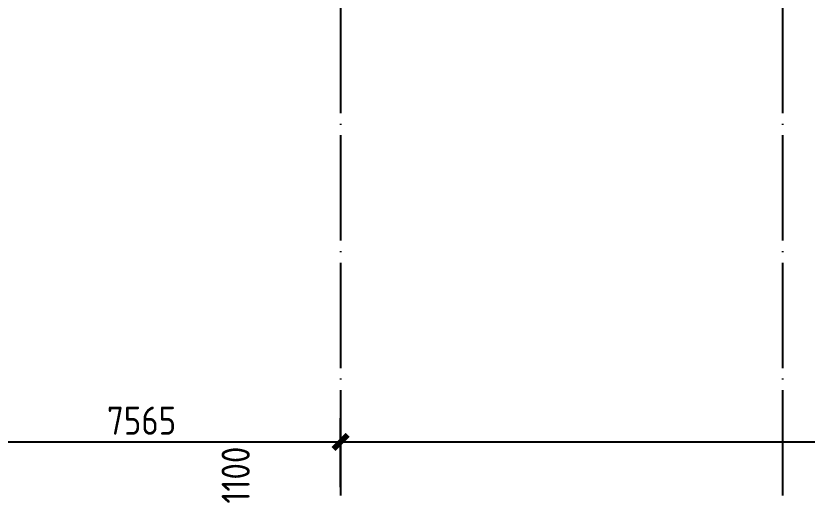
# Model space of a CAD drawing. Header units: inches. Extents: x 0 to 1813292486, y 0 to 3473589894.
# Drawn here: x 600441714 to 600456753, y 3473292093 to 3473301120 of the extents above; entities that cross this region are included whole.
import ezdxf

# ---------------------------------------------------------------- set-up
doc = ezdxf.new("R2010")
doc.units = ezdxf.units.IN
doc.header["$LTSCALE"] = 1000
doc.header["$MEASUREMENT"] = 0
doc.linetypes.add('AX-MALL-GIRD-200$0$DOTE', pattern=[2.42, 2, -0.2, 0.02, -0.2])
for name, color, linetype in [('A-Anno-Note', 241, 'Continuous'), ('AX-MALL-DIM-P02$0$A-Anno-Dims', 3, 'Continuous'), ('AX-MALL-DIM-P02$0$A-Detl-Thin', 131, 'Continuous'), ('AX-MALL-GIRD-200$0$A-Grid', 222, 'AX-MALL-GIRD-200$0$DOTE'), ('AX-MALL-P02-200$0$A-Anno-Note', 241, 'Continuous'), ('AX-MALL-WALL-P02$0$A-Anno-Note', 241, 'Continuous'), ('AX-MALL-WALL-P02-QT$0$A-Wind', 4, 'Continuous'), ('AX-MALL-ZTKD-P02$0$A-Anno-Note', 241, 'Continuous')]:
    doc.layers.add(name, color=color, linetype=linetype)
doc.styles.add('AX-MALL-DIM-P02$0$_TCH_DIM_T3', font='gbenor.shx')
doc.dimstyles.new('AX-MALL-DIM-P02$0$_TCH_ARCH&&180', dxfattribs={"dimtxt": 535.5, "dimasz": 270, "dimexe": 450, "dimexo": 450, "dimgap": 137.25, "dimtad": 1, "dimdec": 0, "dimzin": 0, "dimdsep": 46, "dimtxsty": 'AX-MALL-DIM-P02$0$_TCH_DIM_T3', "dimblk": 'AX-MALL-DIM-P02$0$_ArchTick', "dimcen": 0.09, "dimclrt": 7, "dimazin": 2, "dimtfac": 1, "dimtdec": 0, "dimtix": 1, "dimtmove": 2, "dimatfit": 3, "dimfxl": 500, "dimtolj": 1, "dimtzin": 0, "dimarcsym": 0})

# ---------------------------------------------------------------- blocks, each defined once
blk = doc.blocks.new('AX-MALL-GIRD-200')
at = {"layer": 'AX-MALL-GIRD-200$0$A-Grid'}
for p, q in [((600291430, 3473203819.2), (600252700.5, 3473099855.5)), ((600299301.5, 3473200886.9), (600260572, 3473096923.1))]:
    blk.add_line(p, q, dxfattribs=at)
blk = doc.blocks.new('AX-MALL-WALL-P02-QT')
at = {"layer": 'AX-MALL-WALL-P02-QT$0$A-Wind'}
blk.add_blockref('AX-MALL-GIRD-200', (0, 0), dxfattribs=at)
blk = doc.blocks.new('AX-MALL-WALL-P02')
at = {"layer": 'AX-MALL-WALL-P02$0$A-Anno-Note'}
blk.add_blockref('AX-MALL-WALL-P02-QT', (0, 0), dxfattribs=at)
blk = doc.blocks.new('AX-MALL-ZTKD-P02')
at = {"layer": 'AX-MALL-ZTKD-P02$0$A-Anno-Note'}
blk.add_blockref('AX-MALL-GIRD-200', (0, 0), dxfattribs=at)
blk = doc.blocks.new('AX-MALL-DIM-P02$0$_ArchTick')
at = {"color": 0, "linetype": 'ByBlock', "const_width": 0.4}
blk.add_lwpolyline([(-0.5, -0.5), (0.5, 0.5)], dxfattribs=at)
blk = doc.blocks.new('*D1100')
at = {"layer": 'AX-MALL-DIM-P02$0$A-Anno-Dims', "color": 0, "lineweight": -2, "transparency": 16777216}
for p, q in [((600280318, 3473195662), (600280775, 3473196889)), ((600280618, 3473196467), (600287707, 3473193826)), ((600287407, 3473193021), (600287864, 3473194248))]:
    blk.add_line(p, q, dxfattribs=at)
at = {"layer": 'AX-MALL-DIM-P02$0$A-Anno-Dims', "color": 0, "lineweight": -2, "transparency": 16777216, "xscale": 270, "yscale": 270, "zscale": 270}
for p, rotation in [((600280618, 3473196467), 159.5681541032114), ((600287707, 3473193826), 339.5681541032114)]:
    blk.add_blockref('AX-MALL-DIM-P02$0$_ArchTick', p, dxfattribs=dict(at, rotation=rotation))
at = {"layer": 'AX-MALL-DIM-P02$0$A-Anno-Dims', "color": 7, "transparency": 16777216, "insert": (600284304, 3473195526), "char_height": 535.5, "attachment_point": 5, "rotation": 339.5682, "style": 'AX-MALL-DIM-P02$0$_TCH_DIM_T3'}
blk.add_mtext('\\A1;7565', dxfattribs=at)
blk = doc.blocks.new('*D1101')
at = {"layer": 'AX-MALL-DIM-P02$0$A-Anno-Dims', "color": 0, "lineweight": -2, "transparency": 16777216}
for p, q in [((600287407, 3473193021), (600287864, 3473194248)), ((600287707, 3473193826), (600311322, 3473185029)), ((600311022, 3473184224), (600311479, 3473185451))]:
    blk.add_line(p, q, dxfattribs=at)
at = {"layer": 'AX-MALL-DIM-P02$0$A-Anno-Dims', "color": 0, "lineweight": -2, "transparency": 16777216, "xscale": 270, "yscale": 270, "zscale": 270}
for p, rotation in [((600287707, 3473193826), 159.5681541032231), ((600311322, 3473185029), 339.5681541032231)]:
    blk.add_blockref('AX-MALL-DIM-P02$0$_ArchTick', p, dxfattribs=dict(at, rotation=rotation))
at = {"layer": 'AX-MALL-DIM-P02$0$A-Anno-Dims', "color": 7, "transparency": 16777216, "insert": (600299656, 3473189807), "char_height": 535.5, "attachment_point": 5, "rotation": 339.5682, "style": 'AX-MALL-DIM-P02$0$_TCH_DIM_T3'}
blk.add_mtext('\\A1;25200', dxfattribs=at)
blk = doc.blocks.new('*D1114')
at = {"layer": 'AX-MALL-DIM-P02$0$A-Anno-Dims', "color": 0, "lineweight": -2, "transparency": 16777216}
for p, q in [((600286829, 3473192756), (600285457, 3473193267)), ((600285495, 3473192079), (600285879, 3473193110)), ((600286445, 3473191726), (600285073, 3473192236))]:
    blk.add_line(p, q, dxfattribs=at)
at = {"layer": 'AX-MALL-DIM-P02$0$A-Anno-Dims', "color": 0, "lineweight": -2, "transparency": 16777216, "xscale": 270, "yscale": 270, "zscale": 270}
for p, rotation in [((600285879, 3473193110), 69.56816129921515), ((600285495, 3473192079), 249.5681612992151)]:
    blk.add_blockref('AX-MALL-DIM-P02$0$_ArchTick', p, dxfattribs=dict(at, rotation=rotation))
at = {"layer": 'AX-MALL-DIM-P02$0$A-Anno-Dims', "color": 7, "transparency": 16777216, "insert": (600285618, 3473193932), "char_height": 535.5, "attachment_point": 5, "rotation": 69.5682, "style": 'AX-MALL-DIM-P02$0$_TCH_DIM_T3'}
blk.add_mtext('\\A1;1100', dxfattribs=at)
blk = doc.blocks.new('AX-MALL-DIM-P02')
at = {"layer": 'AX-MALL-DIM-P02$0$A-Detl-Thin'}
blk.add_blockref('AX-MALL-ZTKD-P02', (0, 0), dxfattribs=at)
at = {"layer": 'AX-MALL-DIM-P02$0$A-Anno-Dims'}
for p1, p2, picture, middle in [((600280161.1, 3473195240.2), (600287250.2, 3473192599.3), '*D1100', (600284304.1, 3473195526.2)), ((600287250.2, 3473192599.3), (600310864.9, 3473183802.1), '*D1101', (600299656, 3473189807.2))]:
    dim = blk.add_aligned_dim(p1=p1, p2=p2, distance=1309.3, dimstyle='AX-MALL-DIM-P02$0$_TCH_ARCH&&180', dxfattribs=at)
    dim.commit()
    dim.dimension.update_dxf_attribs({"geometry": picture, "text_midpoint": middle})
dim = blk.add_linear_dim(base=(600285878.9, 3473193110.1), p1=(600286866.2, 3473191568.5), p2=(600287250.2, 3473192599.3), angle=69.56816, dimstyle='AX-MALL-DIM-P02$0$_TCH_ARCH&&180', dxfattribs=at)
dim.commit()
dim.dimension.update_dxf_attribs({"geometry": '*D1114', "text_midpoint": (600285618.4, 3473193931.8), "dimtype": 129})
blk = doc.blocks.new('AX-MALL-P02-200')
at = {"layer": 'AX-MALL-P02-200$0$A-Anno-Note'}
blk.add_blockref('AX-MALL-WALL-P02', (0, 0), dxfattribs=at)
blk.add_blockref('AX-MALL-DIM-P02', (0, 0), dxfattribs=at)

msp = doc.modelspace()

# ---------------------------------------------------------------- block references
at = {"layer": 'A-Anno-Note', "rotation": 20.43183869077545}
msp.add_blockref('AX-MALL-P02-200', (1250392459, 9048126), dxfattribs=at)

doc.saveas('drawing.dxf')
